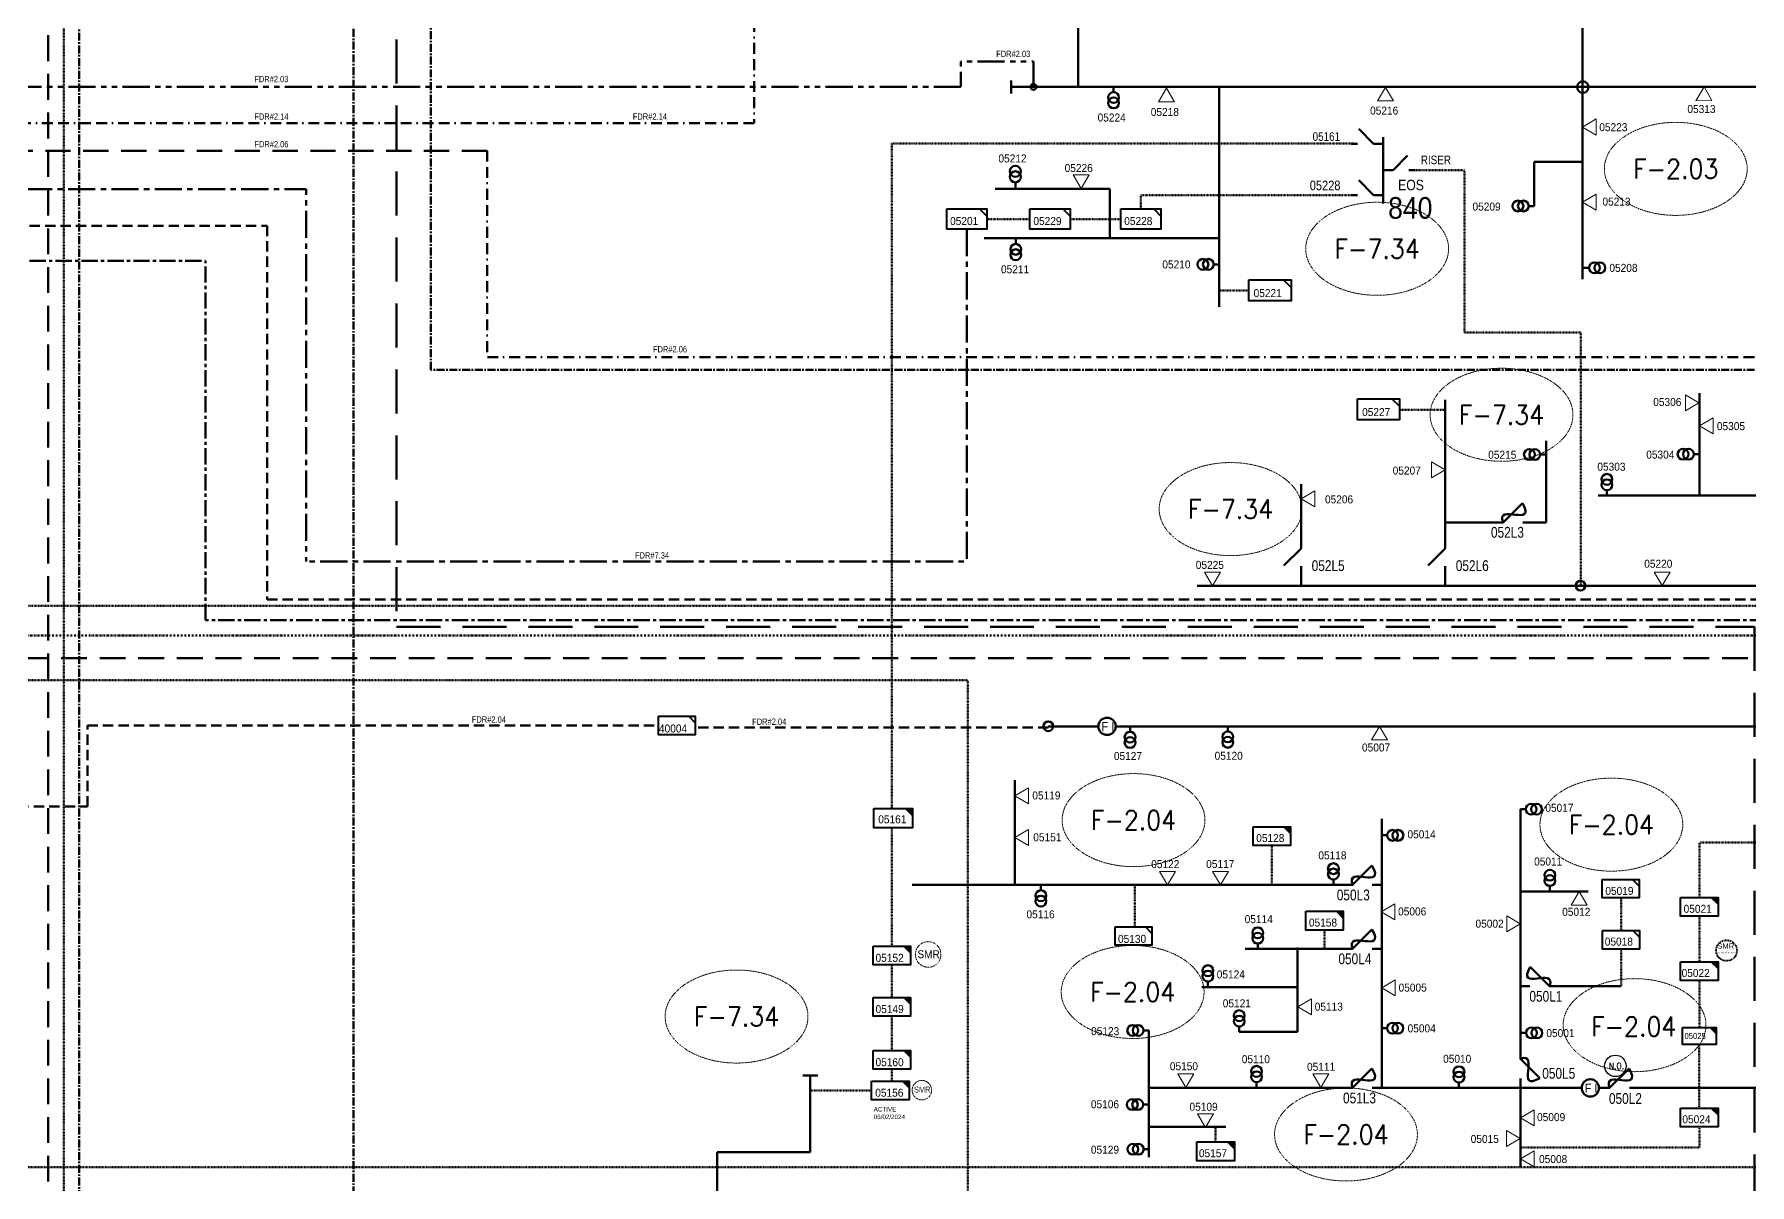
# Model space of a CAD drawing. Header units: metres. Extents: x 65984 to 144644, y -19036 to 23726.
# Drawn here: x 115430 to 116223, y 20932 to 21464 of the extents above; entities that cross this region are included whole.
import ezdxf
from ezdxf.enums import TextEntityAlignment as Align

# ---------------------------------------------------------------- set-up
doc = ezdxf.new("R2010")
doc.units = ezdxf.units.M
doc.header["$MEASUREMENT"] = 0
for name, pattern in [('( Border )', [1.75, 0.5, -0.25, 0.5, -0.25, 0, -0.25]), ('( Center )', [2, 1.25, -0.25, 0.25, -0.25]), ('( Phantom )', [2.5, 1.25, -0.25, 0.25, -0.25, 0.25, -0.25]), ('DGN Style 3', [0.013877, 0, -0.013877]), ('DGN Style 4', [1.6, 0.8, -0.4, 0, -0.4]), ('HIDDEN2', [2381.25, 1587.5, -793.75])]:
    doc.linetypes.add(name, pattern=pattern)
doc.layers.get('0').update_dxf_attribs({"color": 95, "lineweight": 40})
for name, color, linetype, lineweight in [('d_eos', 111, 'Continuous', 40), ('d_eos no', 121, 'Continuous', 40), ('d_fco', 5, 'Continuous', 40), ('d_fco text', 95, 'Continuous', 40), ('d_oh branch', 94, 'Continuous', 40), ('d_switch', 95, 'Continuous', 40), ('d_tf', 1, 'Continuous', 40), ('d_tf no', 6, 'Continuous', 40), ('d_tf_200', 1, 'Continuous', 40), ('d_ug cable', 95, 'Continuous', 40), ('d_ug main line', 95, 'Continuous', 40), ('d_ug tf', 1, 'Continuous', 40), ('d_unit sub', 7, 'Continuous', 40), ('EARTH FAULT INDICATOR', 95, 'Continuous', 40), ('FDR  1  16', 234, 'Continuous', 40), ('FDR  2  05', 154, 'Continuous', 40), ('fedr no', 95, 'Continuous', 40), ('Level 37', 7, 'Continuous', 0), ('O H MAIN FEEDER', 4, 'Continuous', 100), ('SW N O', 114, 'Continuous', 30)]:
    doc.layers.add(name, color=color, linetype=linetype, lineweight=lineweight)
doc.styles.add('NASKHF', font='naskhf.shx', dxfattribs={"height": 8})
doc.styles.get("Standard").update_dxf_attribs({"font": 'txt.shx'})
doc.styles.add('Style-Andalus', font='andlso.ttf')
doc.styles.add('Style-Arial', font='arial.ttf')
doc.styles.add('Style-ENGINEERING', font='ENGINEERING.shx')
doc.styles.add('Style-msdefault', font='msdefault.shx')
doc.styles.add('Style-STANDARD', font='STANDARD.shx')

# ---------------------------------------------------------------- blocks, each defined once
blk = doc.blocks.new('TF_8')
at = {"color": 0, "linetype": 'ByBlock', "lineweight": -2}
blk.add_line((6.3, 4.95), (9.9, 1.35), dxfattribs=at)
blk.add_3dface([(-10.1, 4.95), (9.9, 4.95), (9.9, -5.05), (-10.1, -5.05)], dxfattribs=at)
blk = doc.blocks.new('FUSE01')
at = {"color": 0, "linetype": 'ByBlock', "lineweight": -2}
blk.add_line((0, -17.15), (0, -22.55), dxfattribs=at)
at = {"color": 0, "linetype": 'ByBlock', "lineweight": -2, "flags": 128}
blk.add_lwpolyline([(0, 0.05), (0, -5.75), (-11.2, -16.95)], dxfattribs=at)
at = {"color": 0, "linetype": 'ByBlock', "lineweight": -2}
blk.add_open_spline([(-11.2, -16.95), (3.4, -25.35), (-11.6, -1.35), (0, -5.75)], degree=3, dxfattribs=at)
blk = doc.blocks.new('TFU_23')
at = {"layer": 'd_tf_200', "color": 6, "linetype": 'Continuous', "lineweight": 53}
blk.add_line((0, 10), (0, 0), dxfattribs=at)
for centre in [(0, 30), (0, 20)]:
    blk.add_circle(centre, 10, dxfattribs=at)
blk = doc.blocks.new('exist.us-1000kva')
at = {"color": 0, "linetype": 'ByBlock', "lineweight": -2, "flags": 128}
blk.add_lwpolyline([(40, 12.9), (32.8, 20), (40, 20)], close=True, dxfattribs=at)
at = {"color": 0, "linetype": 'ByBlock', "lineweight": -2, "extrusion": (0, 0, -1)}
blk.add_solid([(-40, 12.9), (-32.8, 20), (-40, 20)], dxfattribs=at)
at = {"color": 0, "linetype": 'ByBlock', "lineweight": -2, "xscale": 2, "yscale": 2}
blk.add_blockref('TF_8', (20.2, 10.1), dxfattribs=at)
blk = doc.blocks.new('TFU_46')
at = {"layer": 'd_tf_200', "color": 4, "linetype": 'Continuous', "lineweight": 53}
blk.add_line((0, 10), (0, 0), dxfattribs=at)
at = {"layer": 'd_tf_200', "color": 4, "linetype": 'Continuous', "lineweight": 53, "extrusion": (0, 0, -1)}
for centre in [(0, 30), (0, 20)]:
    blk.add_circle(centre, 10, dxfattribs=at)
blk = doc.blocks.new('TFU_43')
at = {"layer": 'd_tf_200', "color": 121, "linetype": 'Continuous', "lineweight": 53}
blk.add_line((0, 10), (0, 0), dxfattribs=at)
for centre in [(0, 30), (0, 20)]:
    blk.add_circle(centre, 10, dxfattribs=at)
blk = doc.blocks.new('*U787')
at = {"layer": 'd_fco', "color": 121, "linetype": 'Continuous', "lineweight": 100}
for p, q in [((-8.3, 8.2), (-15.7, 8.2)), ((-8.3, 8.2), (7.9, -8.1)), ((15.7, 8.2), (8.3, 8.2))]:
    blk.add_line(p, q, dxfattribs=at)
blk = doc.blocks.new('*U906')
at = {"layer": 'EARTH FAULT INDICATOR', "color": 2, "linetype": 'Continuous', "lineweight": 100}
blk.add_circle((0.02, 0.13), 4, dxfattribs=at)
at = {"layer": 'EARTH FAULT INDICATOR', "color": 2, "lineweight": 140, "style": 'Style-Andalus', "width": 0.9}
blk.add_text('F I', height=4.234, dxfattribs=at).set_placement((-2.61, 2.11), align=Align.TOP_LEFT)
blk = doc.blocks.new('*U892')
at = {"layer": 'SW N O', "color": 3}
blk.add_circle((0, 0), 16.8, dxfattribs=at)
at = {"layer": 'SW N O', "color": 3, "style": 'Style-STANDARD'}
blk.add_text('N.O.', height=9.6, dxfattribs=at).set_placement((1.7, -0.2), align=Align.MIDDLE_CENTER)
blk = doc.blocks.new('TRA1_82')
at = {"layer": 'd_tf', "color": 6, "linetype": 'Continuous', "lineweight": 0, "ltscale": 0.00033988, "extrusion": (0, 0, -1), "flags": 128}
blk.add_lwpolyline([(-10, -17), (0, 0), (10, -17)], close=True, dxfattribs=at)
blk = doc.blocks.new('TRA1_81')
at = {"layer": 'd_tf', "color": 6, "linetype": 'Continuous', "lineweight": 0, "ltscale": 0.00033988, "xscale": 1.000046566207833, "yscale": 1.000046566207833, "zscale": 1.000046566207833, "rotation": 180}
blk.add_blockref('TRA1_82', (0, 0), dxfattribs=at)
blk = doc.blocks.new('TRA1_84')
at = {"layer": 'd_tf', "color": 6, "linetype": 'Continuous', "lineweight": 0, "ltscale": 0.00033988, "extrusion": (0, 0, -1), "flags": 128}
blk.add_lwpolyline([(-10, -17), (0, 0), (10, -17)], close=True, dxfattribs=at)
blk = doc.blocks.new('TRA1_83')
at = {"layer": 'd_tf', "color": 6, "linetype": 'Continuous', "lineweight": 0, "ltscale": 0.00033988, "xscale": 1.000046566207833, "yscale": 1.000046566207833, "zscale": 1.000046566207833, "rotation": 180}
blk.add_blockref('TRA1_84', (0, 0), dxfattribs=at)
blk = doc.blocks.new('TRA1_86')
at = {"layer": 'd_tf', "color": 6, "linetype": 'Continuous', "lineweight": 0, "ltscale": 0.00033988, "extrusion": (0, 0, -1), "flags": 128}
blk.add_lwpolyline([(-10, -17), (0, 0), (10, -17)], close=True, dxfattribs=at)
blk = doc.blocks.new('TRA1_85')
at = {"layer": 'd_tf', "color": 6, "linetype": 'Continuous', "lineweight": 0, "ltscale": 0.00033988, "xscale": 1.000046566207833, "yscale": 1.000046566207833, "zscale": 1.000046566207833, "rotation": 180}
blk.add_blockref('TRA1_86', (0, 0), dxfattribs=at)
blk = doc.blocks.new('TRA1_88')
at = {"layer": 'd_tf', "color": 6, "linetype": 'Continuous', "lineweight": 0, "ltscale": 0.00033988, "extrusion": (0, 0, -1), "flags": 128}
blk.add_lwpolyline([(-10, -17), (0, 0), (10, -17)], close=True, dxfattribs=at)
blk = doc.blocks.new('TRA1_87')
at = {"layer": 'd_tf', "color": 6, "linetype": 'Continuous', "lineweight": 0, "ltscale": 0.00033988, "xscale": 1.000046566207833, "yscale": 1.000046566207833, "zscale": 1.000046566207833, "rotation": 180}
blk.add_blockref('TRA1_88', (0, 0), dxfattribs=at)
blk = doc.blocks.new('TRA1_94')
at = {"layer": 'd_tf', "color": 6, "linetype": 'Continuous', "lineweight": 0, "ltscale": 0.00033988, "extrusion": (0, 0, -1), "flags": 128}
blk.add_lwpolyline([(-10, -17), (0, 0), (10, -17)], close=True, dxfattribs=at)
blk = doc.blocks.new('TRA1_93')
at = {"layer": 'd_tf', "color": 6, "linetype": 'Continuous', "lineweight": 0, "ltscale": 0.00033988, "xscale": 1.000046566207833, "yscale": 1.000046566207833, "zscale": 1.000046566207833, "rotation": 180}
blk.add_blockref('TRA1_94', (0, 0), dxfattribs=at)
blk = doc.blocks.new('TRA1_204')
at = {"layer": 'd_tf', "color": 121, "linetype": 'Continuous', "lineweight": 0, "ltscale": 0.00031041, "flags": 128}
blk.add_lwpolyline([(10, -17), (0, 0), (-10, -17)], close=True, dxfattribs=at)
blk = doc.blocks.new('TRA1_203')
at = {"layer": 'd_tf', "color": 121, "linetype": 'Continuous', "lineweight": 0, "ltscale": 0.00031041, "xscale": 1.000046566207833, "yscale": 1.000046566207833, "zscale": 1.000046566207833, "rotation": 180}
blk.add_blockref('TRA1_204', (0, 0), dxfattribs=at)
blk = doc.blocks.new('TRA1_228')
at = {"layer": 'd_tf', "color": 4, "linetype": 'Continuous', "lineweight": 0, "ltscale": 0.00031041, "extrusion": (0, 0, -1), "flags": 128}
blk.add_lwpolyline([(-10, -17), (0, 0), (10, -17)], close=True, dxfattribs=at)
blk = doc.blocks.new('TRA1_227')
at = {"layer": 'd_tf', "color": 4, "linetype": 'Continuous', "lineweight": 0, "ltscale": 0.00031041, "xscale": 1.000046566207833, "yscale": 1.000046566207833, "zscale": 1.000046566207833, "rotation": 180}
blk.add_blockref('TRA1_228', (0, 0), dxfattribs=at)
blk = doc.blocks.new('TRA1_90')
at = {"layer": 'd_tf', "color": 6, "linetype": 'Continuous', "lineweight": 0, "ltscale": 0.00031041, "flags": 128}
blk.add_lwpolyline([(10, -17), (0, 0), (-10, -17)], close=True, dxfattribs=at)
blk = doc.blocks.new('TRA1_89')
at = {"layer": 'd_tf', "color": 6, "linetype": 'Continuous', "lineweight": 0, "ltscale": 0.00031041, "xscale": 1.000046566207833, "yscale": 1.000046566207833, "zscale": 1.000046566207833, "rotation": 180}
blk.add_blockref('TRA1_90', (0, 0), dxfattribs=at)
blk = doc.blocks.new('TRA1_236')
at = {"layer": 'd_tf', "color": 4, "linetype": 'Continuous', "lineweight": 0, "ltscale": 0.00031021, "flags": 128}
blk.add_lwpolyline([(9.2, -16.9), (0, 0.1), (-10.8, -16.9)], close=True, dxfattribs=at)
blk = doc.blocks.new('TRA1_235')
at = {"layer": 'd_tf', "color": 4, "linetype": 'Continuous', "lineweight": 0, "ltscale": 0.00031021, "xscale": 1.0000584026721, "yscale": 1.000058245312021, "zscale": 1.0000584026721, "rotation": 180.0000949812189}
blk.add_blockref('TRA1_236', (0, 0), dxfattribs=at)
blk = doc.blocks.new('*U3828')
at = {"color": 2, "linetype": 'DGN Style 3'}
blk.add_circle((0, 0), 40.1, dxfattribs=at)
at = {"color": 1, "style": 'Style-ENGINEERING', "width": 1.09375}
blk.add_text('SMR', height=20.04, dxfattribs=at).set_placement((29.5, 7.3), align=Align.RIGHT)
at = {"color": 7, "true_color": 0xffffff, "insert": (-35.1, -5.1), "char_height": 5.833, "width": 324.554, "attachment_point": 1}
blk.add_mtext('\\fCalibri|b0|i0|c178178|p39;ACTIVE 18.09.2023\\P', dxfattribs=at)

msp = doc.modelspace()

# ---------------------------------------------------------------- linework, layer by layer
at = {"layer": 'd_eos', "color": 7, "linetype": 'Continuous', "lineweight": 211, "ltscale": 0.625574}
for p, q in [((116041.75, 21413.09), (116038.98, 21413.09)), ((116049.05, 21413.09), (116042.39, 21419.95)), ((116053.6, 21413.09), (116049.05, 21413.09)), ((116053.6, 21416.09), (116053.6, 21385.49)), ((116058.16, 21400.79), (116064.82, 21407.65)), ((116053.6, 21400.79), (116058.16, 21400.79)), ((116065.45, 21400.79), (116068.22, 21400.79)), ((116041.75, 21389.28), (116038.98, 21389.28)), ((116049.05, 21389.28), (116042.39, 21396.15)), ((116053.6, 21389.28), (116049.05, 21389.28))]:
    msp.add_line(p, q, dxfattribs=at)
at = {"layer": 'd_oh branch', "color": 4, "linetype": 'Continuous', "lineweight": 100}
for p, q in [((115912.6, 21439.35), (115912.6, 21574.1)), ((116145.78, 21526.62), (116145.78, 21350.49)), ((115977.74, 21439.35), (115977.74, 21337.68)), ((116123.37, 21404.66), (116123.37, 21384.28)), ((116123.37, 21404.66), (116145.78, 21404.66)), ((115927.17, 21392.27), (115874.13, 21392.27)), ((115927.17, 21369.35), (115927.17, 21392.27)), ((115869.15, 21369.35), (115977.74, 21369.35))]:
    msp.add_line(p, q, dxfattribs=at)
at = {"layer": 'd_oh branch', "color": 121, "linetype": 'Continuous', "lineweight": 100}
for p, q in [((116082.26, 21294.74), (116082.26, 21227.84)), ((116128.93, 21275.79), (116128.93, 21238)), ((116015.63, 21255.75), (116015.63, 21228.09)), ((116106.4, 21238), (116082.26, 21237.98)), ((116120.77, 21238), (116128.93, 21238)), ((116015.63, 21215.89), (116015.63, 21208.77)), ((116082.26, 21215.89), (116082.26, 21208.77))]:
    msp.add_line(p, q, dxfattribs=at)
at = {"layer": 'd_oh branch', "color": 6, "linetype": 'Continuous', "lineweight": 100}
for p, q in [((116199.73, 21297.7), (116199.73, 21250.41)), ((116152.96, 21250.41), (116272.54, 21250.41)), ((115883.29, 21070.47), (115883.29, 21118.92)), ((116116.98, 21105.48), (116116.98, 20994.71)), ((116052.87, 21101.02), (116052.87, 20976.63)), ((115835.77, 21070.47), (116034.71, 21070.47)), ((116116.98, 21067.47), (116148.28, 21067.47)), ((116035.35, 21040.95), (115989.73, 21040.95)), ((116013.9, 21040.95), (116013.9, 21002.51)), ((116133.77, 21023.64), (116163.53, 21023.64)), ((116013.9, 21023.27), (115969.66, 21023.27)), ((115945.27, 20944.63), (115945.27, 21003.18)), ((116013.9, 21002.51), (115987, 21002.51)), ((116034.8, 20976.63), (115945.27, 20976.63)), ((116145.34, 20976.63), (116052.87, 20976.63)), ((116116.98, 20976.63), (116116.98, 20940.08)), ((116154.88, 20976.63), (116153.34, 20976.63)), ((115945.27, 20958.63), (115980.76, 20958.63))]:
    msp.add_line(p, q, dxfattribs=at)
at = {"layer": 'd_oh branch', "color": 174, "linetype": 'Continuous', "lineweight": 100}
msp.add_line((116235.18, 20976.63), (116170.67, 20976.63), dxfattribs=at)
at = {"layer": 'd_ug cable', "color": 3, "linetype": '( Border )', "lineweight": 140, "ltscale": 10}
msp.add_line((115762.79, 21547.64), (115762.79, 21422.54), dxfattribs=at)
at = {"layer": 'd_ug cable', "color": 4, "linetype": '( Phantom )', "lineweight": 158, "ltscale": 10}
msp.add_line((115858.32, 21439.31), (113909.64, 21439.31), dxfattribs=at)
at = {"layer": 'd_ug cable', "color": 121, "linetype": 'DGN Style 3', "lineweight": 100}
for p, q in [((115870.33, 21378.27), (115890.29, 21378.27)), ((115908.85, 21378.27), (115932.29, 21378.27)), ((116061.13, 21290.06), (116082.26, 21290.06))]:
    msp.add_line(p, q, dxfattribs=at)
at = {"layer": 'd_ug cable', "color": 4, "linetype": 'DGN Style 3', "lineweight": 100}
msp.add_line((115991.52, 21345.15), (115977.74, 21345.15), dxfattribs=at)
at = {"layer": 'd_ug cable', "color": 6, "linetype": 'HIDDEN2', "lineweight": 158, "ltscale": 0.003}
msp.add_line((115898.76, 21143.24), (115735.57, 21143.24), dxfattribs=at)
at = {"layer": 'd_ug cable', "color": 6, "linetype": 'DGN Style 3', "lineweight": 100}
for p, q in [((116002.1, 21070.47), (116002.1, 21088.65)), ((115938.73, 21051.13), (115938.73, 21070.47)), ((116163.53, 21049.32), (116163.53, 21064.5)), ((116026.45, 21040.95), (116026.45, 21049.58)), ((116163.53, 21023.64), (116163.53, 21040.77)), ((115975.99, 20958.63), (115975.99, 20951.67))]:
    msp.add_line(p, q, dxfattribs=at)
at = {"layer": 'd_ug cable', "color": 206, "linetype": 'DGN Style 3', "lineweight": 100, "flags": 128}
msp.add_lwpolyline([(116176.39, 20628.22), (116176.39, 20750.68), (116176.22, 20750.68), (116176.22, 20751.88), (115709.1, 20751.88), (115709.1, 20898.3), (115443.65, 20898.3), (115443.65, 22367.11), (125153.08, 22367.11), (125153.08, 21679.5), (125516.2, 21679.5), (125516.2, 21661.2)], dxfattribs=at)
at = {"layer": 'd_ug cable', "color": 34, "linetype": 'HIDDEN2', "lineweight": 158, "ltscale": 0.003}
msp.add_lwpolyline([(113510.51, 21463.35), (113969.35, 21463.35), (113969.35, 21375.17), (114084.78, 21375.17), (114084.78, 21375.17), (115537.62, 21375.17), (115537.62, 21202.34), (117065.97, 21202.34), (117065.97, 20844.71), (117152.27, 20844.71)], dxfattribs=at)
at = {"layer": 'd_ug cable', "color": 3, "linetype": '( Border )', "lineweight": 140, "ltscale": 10, "flags": 128}
msp.add_lwpolyline([(115762.79, 21422.54), (113867.77, 21422.54)], dxfattribs=at)
at = {"layer": 'd_ug cable', "color": 121, "linetype": 'DGN Style 3', "lineweight": 100, "flags": 128}
for points in [[(115826.43, 21105.83), (115826.43, 21413.21), (116040.37, 21413.21)], [(116068.43, 21400.79), (116091.21, 21400.79), (116091.21, 21325.74), (116144.89, 21325.74), (116144.89, 21208.77)], [(115941.57, 21382.91), (115941.57, 21389.28), (116040.37, 21389.28)], [(115826.43, 21042.18), (115826.43, 21097.21)], [(115826.43, 21018.49), (115826.43, 21033.49)], [(115826.43, 20993.93), (115826.43, 21009.8)], [(115826.43, 20979.82), (115826.43, 20985.24)], [(115788.73, 20975.48), (115817.06, 20975.48)]]:
    msp.add_lwpolyline(points, dxfattribs=at)
at = {"layer": 'd_ug cable', "color": 1, "linetype": '( Border )', "lineweight": 140, "ltscale": 10, "flags": 128}
msp.add_lwpolyline([(115639.3, 21409.78), (115639.3, 21314.4), (117022.33, 21314.4)], dxfattribs=at)
at = {"layer": 'd_ug cable', "color": 121, "linetype": '( Center )', "lineweight": 158, "ltscale": 10, "flags": 128}
for points in [[(113684.05, 21173.61), (113733.43, 21173.61), (113733.43, 21245.81), (114065.13, 21245.81), (114065.13, 21391.99), (115555.7, 21391.99), (115555.7, 21219.98)], [(115861.05, 21373.63), (115861.05, 21219.98), (115555.7, 21219.98)]]:
    msp.add_lwpolyline(points, dxfattribs=at)
at = {"layer": 'd_ug cable', "color": 98, "linetype": 'DGN Style 3', "lineweight": 100, "flags": 128}
msp.add_lwpolyline([(115070.56, 20302.1), (115070.56, 20421.55), (115070.56, 20421.55), (115070.56, 21199.49), (117041.46, 21199.49), (117041.46, 20760.33), (117244.58, 20760.33), (117244.58, 20697.56), (117268.76, 20697.56), (117268.76, 20639.66)], dxfattribs=at)
at = {"layer": 'd_ug cable', "color": 18, "linetype": 'DGN Style 3', "lineweight": 106, "flags": 128}
msp.add_lwpolyline([(117435, 20797.88), (117435, 20898), (115861.62, 20898), (115861.62, 21165.14), (114630.75, 21165.14), (114630.75, 20457.01), (114630.75, 20457.01), (114630.75, 20280.61)], dxfattribs=at)
at = {"layer": 'd_ug cable', "color": 6, "linetype": 'HIDDEN2', "lineweight": 158, "ltscale": 0.003}
msp.add_lwpolyline([(113686.66, 21124.19), (113686.66, 21106.66), (115454.58, 21106.66), (115454.58, 21144.13), (115454.58, 21144.13), (115454.58, 21144.13), (115718.5, 21144.13)], dxfattribs=at)
at = {"layer": 'd_ug cable', "color": 6, "linetype": 'DGN Style 3', "lineweight": 100, "flags": 128}
for points in [[(116199.74, 21064.47), (116199.74, 21090.12), (116235.18, 21090.12)], [(116199.74, 21034.77), (116199.74, 21055.95)], [(116199.74, 21004.66), (116199.74, 21026.26)], [(116199.68, 20967.31), (116199.62, 20996.78)], [(116116.98, 20949.1), (116199.74, 20949.1), (116199.74, 20958.62)]]:
    msp.add_lwpolyline(points, dxfattribs=at)
at = {"layer": 'd_ug cable', "color": 1, "linetype": 'DGN Style 3', "lineweight": 100, "flags": 128}
msp.add_lwpolyline([(114941.5, 20020.61), (114941.5, 19918.63), (115230.84, 19918.63), (115230.84, 20940), (117130.69, 20940), (117130.69, 20954.49)], dxfattribs=at)
at = {"layer": 'd_ug cable', "color": 2, "linetype": 'DGN Style 3', "lineweight": 13}
msp.add_circle((115843.22, 21038.32), 5.91, dxfattribs=at)
at = {"layer": 'd_ug cable', "color": 1, "linetype": 'DGN Style 3', "lineweight": 13}
msp.add_circle((115840.31, 20975.59), 4.49, dxfattribs=at)
at = {"layer": 'd_ug main line', "color": 36, "linetype": 'HIDDEN2', "lineweight": 70, "ltscale": 0.0075}
msp.add_lwpolyline([(125386.09, 22374.01), (115436.35, 22374.01), (115436.35, 20892.06), (115702.37, 20892.06), (115702.37, 20746.44), (116184.6, 20746.44), (116184.6, 20578.3), (116242, 20578.3), (116242, 20553.61)], dxfattribs=at)
at = {"layer": 'd_ug main line', "color": 174, "linetype": '( Center )', "lineweight": 140, "ltscale": 2.94, "flags": 128}
msp.add_lwpolyline([(125145.17, 22359.87), (115450.76, 22359.87), (115450.76, 20910.03), (116755.35, 20910.03), (116755.35, 20829.41)], dxfattribs=at)
at = {"layer": 'd_ug main line', "color": 18, "linetype": '( Center )', "lineweight": 200, "ltscale": 2.94, "flags": 128}
msp.add_lwpolyline([(117507.99, 20864.2), (117516.68, 20864.2), (117516.68, 20905.53), (115577.6, 20905.52), (115577.6, 21183.12), (115577.6, 21183.12), (115577.6, 21601.34), (113510.51, 21601.34)], dxfattribs=at)
at = {"layer": 'd_ug main line', "color": 171, "linetype": '( Center )', "lineweight": 158, "ltscale": 2.94, "flags": 128}
for points in [[(115613.31, 21308.54), (115613.31, 21532.17), (114010, 21532.17)], [(116872.1, 21308.54), (115613.31, 21308.54)]]:
    msp.add_lwpolyline(points, dxfattribs=at)
at = {"layer": 'd_ug main line', "color": 95, "linetype": 'HIDDEN2', "lineweight": 158, "ltscale": 0.012803}
for points in [[(113985.49, 21522.16), (115597.43, 21522.16), (115597.43, 21191.8)], [(115597.43, 21189.7), (116225.19, 21189.7), (116225.19, 20915.33), (117657.88, 20915.33), (117657.88, 20950.51), (117657.88, 20950.51), (117657.88, 21086.69)]]:
    msp.add_lwpolyline(points, dxfattribs=at)
at = {"layer": 'd_ug main line', "color": 4, "linetype": '( Phantom )', "lineweight": 158, "ltscale": 10, "flags": 128}
msp.add_lwpolyline([(115891.86, 21439.35), (115891.86, 21451.06), (115858.32, 21451.06), (115858.32, 21439.31)], dxfattribs=at)
at = {"layer": 'd_ug main line', "color": 1, "linetype": 'HIDDEN2', "lineweight": 140, "ltscale": 0.00735}
msp.add_lwpolyline([(115639.3, 21409.78), (114047.91, 21409.78)], dxfattribs=at)
at = {"layer": 'd_ug main line', "color": 121, "linetype": 'HIDDEN2', "lineweight": 70, "ltscale": 0.0075}
msp.add_lwpolyline([(115103.01, 20185.04), (115103.01, 21132.96), (115103.01, 21132.96), (115103.01, 21175.28), (117037.37, 21175.28), (117037.37, 21247.99), (117101.6, 21247.99)], dxfattribs=at)
at = {"layer": 'd_ug tf', "color": 11, "linetype": 'DGN Style 4', "lineweight": 106, "flags": 128}
msp.add_lwpolyline([(116814.44, 21121.3), (116814.44, 21185.75), (114897.84, 21185.75), (114897.84, 20433.49), (114897.84, 20433.49), (114897.84, 20185.04)], dxfattribs=at)
at = {"layer": 'FDR  1  16', "color": 9, "linetype": '( Center )', "lineweight": 158, "ltscale": 6, "flags": 128}
for points in [[(116402.45, 21368.93), (116402.45, 21192.85), (115509.14, 21192.85)], [(115509.14, 21192.85), (115509.14, 21359), (113966.64, 21359), (113966.64, 21327.39)]]:
    msp.add_lwpolyline(points, dxfattribs=at)
at = {"layer": 'FDR  2  05', "color": 6, "linetype": 'Continuous', "lineweight": 53}
msp.add_point((116013.9, 21040.95), dxfattribs=at)
at = {"layer": 'fedr no', "color": 82, "linetype": 'DGN Style 3', "lineweight": 13, "true_color": 0x1dc70e}
for centre in [(116188.84, 21401.45), (116050.78, 21364.51), (116108.3, 21287.79), (115983.02, 21244.2), (115938.16, 21100.42), (116159.07, 21098.33), (115937.75, 21020.98), (115754.63, 21009.63), (116169.79, 21005.64), (116036.37, 20955.11)]:
    msp.add_ellipse(centre, major_axis=(33.02, 0), ratio=0.651175, dxfattribs=at)
at = {"layer": 'O H MAIN FEEDER', "color": 4, "lineweight": 211, "ltscale": 30}
for p, q in [((115881.64, 21436.35), (115881.64, 21442.35)), ((116368.71, 21439.35), (115881.64, 21439.35))]:
    msp.add_line(p, q, dxfattribs=at)
at = {"layer": 'O H MAIN FEEDER', "color": 121, "lineweight": 211, "ltscale": 0.003}
msp.add_line((116336.13, 21208.77), (115967.52, 21208.77), dxfattribs=at)
at = {"layer": 'O H MAIN FEEDER', "color": 6, "lineweight": 211, "ltscale": 0.488306}
for p, q in [((115898.76, 21143.77), (115921.93, 21143.77)), ((115929.93, 21143.77), (116235.18, 21143.77))]:
    msp.add_line(p, q, dxfattribs=at)
at = {"layer": 'O H MAIN FEEDER', "color": 121, "lineweight": 211, "ltscale": 0.488306}
for p, q in [((115785.23, 20982.4), (115792.23, 20982.4)), ((115788.73, 20946.86), (115788.73, 20982.4)), ((115745.63, 20895.33), (115745.63, 20946.86)), ((115788.73, 20946.86), (115745.63, 20946.86))]:
    msp.add_line(p, q, dxfattribs=at)
at = {"layer": 'O H MAIN FEEDER', "color": 4, "lineweight": 211, "ltscale": 0.498271}
msp.add_circle((115891.88, 21439.35), 1.34, dxfattribs=at)
at = {"layer": 'O H MAIN FEEDER', "color": 4, "lineweight": 211, "ltscale": 0.488306}
msp.add_circle((116145.85, 21439.25), 2.66, dxfattribs=at)
at = {"layer": 'O H MAIN FEEDER', "color": 121, "lineweight": 211, "ltscale": 0.488306}
msp.add_circle((116144.82, 21208.8), 2.21, dxfattribs=at)
at = {"layer": 'O H MAIN FEEDER', "color": 6, "lineweight": 211, "ltscale": 0.488306}
msp.add_circle((115898.76, 21143.8), 2.21, dxfattribs=at)

# ---------------------------------------------------------------- block references
at = {"color": 1, "xscale": 0.12, "yscale": 0.12, "zscale": 0.12}
msp.add_blockref('*U3828', (116212.32, 21040.13), dxfattribs=at)
at = {"layer": 'd_fco', "color": 121, "linetype": 'Continuous', "lineweight": 100}
for name, p, xscale, yscale, zscale, rotation in [('FUSE01', (116104.38, 21238), 0.8, -0.8000000000000002, 0.1205302691593963, 270.0000849144932), ('*U787', (116011.64, 21221.91), 0.4899999999999999, 0.4899999999999999, 0.4899999999999999, 270), ('*U787', (116078.26, 21221.91), 0.4899999999999999, 0.4899999999999999, 0.4899999999999999, 270)]:
    msp.add_blockref(name, p, dxfattribs=dict(at, xscale=xscale, yscale=yscale, zscale=zscale, rotation=rotation))
at = {"layer": 'd_fco', "color": 6, "linetype": 'Continuous', "lineweight": 100, "xscale": 0.8}
for p, yscale, zscale, rotation in [((116034.83, 21070.47), -0.8, 0.4267622666565712, 269.9999999999999), ((116034.83, 21040.95), -0.8, 0.4267622666565712, 269.9999999999999), ((116135.07, 21023.64), 0.8, 0.1205302691593963, 269.9998055103212), ((116116.98, 20994.67), -0.8, 0.4267622666565712, 180), ((116034.83, 20976.63), -0.8, 0.4267622666565712, 269.9999999999999), ((116153.67, 20976.63), -0.8, 0.4267622666565712, 269.9999999999999)]:
    msp.add_blockref('FUSE01', p, dxfattribs=dict(at, yscale=yscale, zscale=zscale, rotation=rotation))
at = {"layer": 'd_tf', "color": 4, "linetype": 'Continuous', "lineweight": 0, "ltscale": 0.00031041, "xscale": 0.37, "yscale": 0.37, "zscale": 0.37}
for p, rotation in [((115953.43, 21438.76), 180), ((116054.67, 21439.12), 180), ((116145.79, 21420.8), 269.9999999999999), ((116145.79, 21386.1), 269.9999999999999)]:
    msp.add_blockref('TRA1_227', p, dxfattribs=dict(at, rotation=rotation))
at = {"layer": 'd_tf', "color": 4, "linetype": 'Continuous', "lineweight": 0, "ltscale": 0.00031021, "xscale": 0.3701317258283088, "yscale": 0.3701658824832781, "zscale": 0.3701317258283088, "rotation": 181.4224664284483}
msp.add_blockref('TRA1_235', (116201.99, 21439.26), dxfattribs=at)
at = {"layer": 'd_tf', "color": 4, "linetype": 'Continuous', "lineweight": 0, "ltscale": 0.00031041, "extrusion": (0, 0, -1), "xscale": 0.37, "yscale": 0.37, "zscale": 0.37}
msp.add_blockref('TRA1_227', (-115913.99, 21392.38), dxfattribs=at)
at = {"layer": 'd_tf', "color": 6, "linetype": 'Continuous', "lineweight": 0, "ltscale": 0.00031041, "xscale": 0.37, "yscale": 0.37, "zscale": 0.37}
for p, rotation in [((116199.56, 21293.31), 89.99999999999997), ((116199.77, 21282.64), 270.000121606362)]:
    msp.add_blockref('TRA1_89', p, dxfattribs=dict(at, rotation=rotation))
at = {"layer": 'd_tf', "color": 121, "linetype": 'Continuous', "lineweight": 0, "ltscale": 0.00031041, "xscale": 0.37, "yscale": 0.37, "zscale": 0.37, "rotation": 89.99999999999997}
msp.add_blockref('TRA1_203', (116082.25, 21262.4), dxfattribs=at)
at = {"layer": 'd_tf', "color": 121, "linetype": 'Continuous', "lineweight": 0, "ltscale": 0.00031041, "extrusion": (0, 0, -1), "xscale": 0.37, "yscale": 0.37, "zscale": 0.37}
for p, rotation in [((-116015.64, 21248.86), 90.00010781109636), ((-115974.65, 21208.73), 359.9999999999999), ((-116182.59, 21208.81), 359.9999999999999)]:
    msp.add_blockref('TRA1_203', p, dxfattribs=dict(at, rotation=rotation))
at = {"layer": 'd_tf', "color": 6, "linetype": 'Continuous', "lineweight": 0, "ltscale": 0.00033988, "xscale": 0.37, "yscale": 0.37, "zscale": 0.37}
for p, rotation in [((116051.83, 21143.76), 179.9999999999999), ((115883.3, 21111.71), 269.9999999999999), ((115883.3, 21092.36), 269.9999999999999), ((116144.22, 21067.46), 180), ((116052.66, 21058), 270), ((116052.88, 21022.9), 269.9999999999999), ((116014.17, 21014.09), 269.9999999999999), ((116117.13, 20962.8), 269.9999999999999), ((116117.13, 20943.84), 269.9999999999999)]:
    msp.add_blockref('TRA1_83', p, dxfattribs=dict(at, rotation=rotation))
at = {"layer": 'd_tf', "color": 6, "linetype": 'Continuous', "lineweight": 0, "ltscale": 0.00033988, "extrusion": (0, 0, -1)}
for name, p, xscale, yscale, zscale, rotation in [('TRA1_83', (-115953.9, 21070.45), 0.37, 0.37, 0.37, 359.9999999999999), ('TRA1_83', (-115978.32, 21070.45), 0.37, 0.37, 0.37, 359.9999999999999), ('TRA1_87', (-116116.97, 21052.45), 0.3699999999999997, 0.3699999999999997, 0.3699999999999997, 270.0000066780336), ('TRA1_85', (-115971.45, 20958.34), 0.3700000000000001, 0.3700000000000001, 0.3700000000000001, 359.9999437561426), ('TRA1_93', (-116116.83, 20953.32), 0.3700000000000001, 0.3700000000000001, 0.3700000000000001, 270.0000073159424)]:
    msp.add_blockref(name, p, dxfattribs=dict(at, xscale=xscale, yscale=yscale, zscale=zscale, rotation=rotation))
at = {"layer": 'd_tf', "color": 6, "linetype": 'Continuous', "lineweight": 0, "ltscale": 0.00033988, "extrusion": (0, 0, -1), "xscale": 0.37, "yscale": 0.37, "zscale": 0.37}
for name, p in [('TRA1_81', (-115962.27, 20976.78)), ('TRA1_83', (-116024.77, 20976.78))]:
    msp.add_blockref(name, p, dxfattribs=at)
at = {"layer": 'd_tf_200', "color": 4, "linetype": 'Continuous', "lineweight": 53, "xscale": 0.25, "yscale": 0.25, "zscale": 0.25}
for p, rotation in [((115928.93, 21439.44), 179.9999999999998), ((116123.37, 21384.28), 89.99999999999984), ((115883.71, 21369.26), 179.9999999999999), ((115977.74, 21357.31), 89.99999999999984), ((116146.24, 21355.73), 269.9999999999998)]:
    msp.add_blockref('TFU_46', p, dxfattribs=dict(at, rotation=rotation))
at = {"layer": 'd_tf_200', "color": 4, "linetype": 'Continuous', "lineweight": 53, "extrusion": (0, 0, -1), "xscale": 0.2560573599939436, "yscale": 0.2560573599939436, "zscale": 0.2560573599939436, "rotation": 359.9999999999999}
msp.add_blockref('TFU_46', (-115883.52, 21392.66), dxfattribs=at)
at = {"layer": 'd_tf_200', "color": 121, "linetype": 'Continuous', "lineweight": 53, "xscale": 0.25, "yscale": 0.25, "zscale": 0.25, "rotation": 89.99999999999984}
msp.add_blockref('TFU_43', (116128.66, 21269.41), dxfattribs=at)
at = {"layer": 'd_tf_200', "color": 6, "linetype": 'Continuous', "lineweight": 53}
for p, xscale, yscale, zscale, rotation in [((116199.69, 21269.57), 0.25, 0.25, 0.25, 90.00001167867917), ((115936.55, 21143.77), 0.25, 0.25, 0.25, 179.9999999999999), ((115981.74, 21143.89), 0.25, 0.25, 0.25, 179.9999999999999), ((116116.98, 21105.48), 0.2500000000000002, 0.2500000000000002, 0.2500000000000002, 270.0000006402663), ((116052.9, 21093.39), 0.25, 0.25, 0.25, 269.9999999999998), ((116030.54, 21070.48), 0.25, 0.25, 0.25, 359.9999999999999), ((116130.63, 21067.47), 0.25, 0.25, 0.25, 359.9999999999998), ((115895.33, 21070.49), 0.25, 0.25, 0.25, 179.9999999999999), ((115995.58, 21040.84), 0.25, 0.25, 0.25, 359.9999999999999), ((115972.54, 21023.32), 0.25, 0.25, 0.25, 359.9999999999999), ((115987, 21002.51), 0.25, 0.25, 0.25, 359.9999999999999), ((116052.87, 21004.23), 0.25, 0.25, 0.25, 269.9999999999998), ((116117.12, 21002.06), 0.25, 0.25, 0.25, 269.9999999999998), ((115945.36, 20948.3), 0.25, 0.25, 0.25, 89.9999999999998)]:
    msp.add_blockref('TFU_23', p, dxfattribs=dict(at, xscale=xscale, yscale=yscale, zscale=zscale, rotation=rotation))
at = {"layer": 'd_tf_200', "color": 6, "linetype": 'Continuous', "lineweight": 53, "extrusion": (0, 0, -1)}
for p, xscale, yscale, zscale, rotation in [((-116157, 21250.41), 0.25, 0.25, 0.25, 359.9999883213206), ((-115945.27, 21003.18), 0.2500000000000001, 0.2500000000000001, 0.2500000000000001, 270.0001871742572), ((-115995.01, 20976.77), 0.25, 0.25, 0.25, 359.9999999999999), ((-116088.61, 20976.61), 0.25, 0.25, 0.25, 359.999999611727), ((-115945.08, 20968.93), 0.25, 0.25, 0.25, 269.9999999999998)]:
    msp.add_blockref('TFU_23', p, dxfattribs=dict(at, xscale=xscale, yscale=yscale, zscale=zscale, rotation=rotation))
at = {"layer": 'd_unit sub', "color": 121, "linetype": 'Continuous', "lineweight": 40, "rotation": 359.9999999999999}
for name, p, xscale, yscale, zscale in [('TF_8', (115861.14, 21378.32), 0.9279782334351736, 0.9279782334351736, 0.4267622666565712), ('TF_8', (115899.66, 21378.32), 0.9279782334351736, 0.9279782334351736, 0.4267622666565712), ('TF_8', (115941.66, 21378.32), 0.9279782334351736, 0.9279782334351736, 0.4267622666565712), ('TF_8', (116051.51, 21290.39), 0.9723409128664323, 0.9723409128664323, 0.4267622666565712), ('exist.us-1000kva', (115818.16, 21096.93), 0.4449723530383759, 0.4449723530383759, 0.3840860399909141), ('exist.us-1000kva', (115817.74, 21033.49), 0.4344008518096042, 0.4344008518096042, 0.4267622666565712), ('exist.us-1000kva', (115817.74, 21009.8), 0.4344008518096042, 0.4344008518096042, 0.4267622666565712), ('exist.us-1000kva', (115817.74, 20985.24), 0.4344008518096042, 0.4344008518096042, 0.4267622666565712)]:
    msp.add_blockref(name, p, dxfattribs=dict(at, xscale=xscale, yscale=yscale, zscale=zscale))
at = {"layer": 'd_unit sub', "color": 4, "linetype": 'Continuous', "lineweight": 40, "xscale": 0.9723409128664323, "yscale": 0.9723409128664323, "zscale": 0.4267622666565712, "rotation": 359.9999999999999}
msp.add_blockref('TF_8', (116001.34, 21345.37), dxfattribs=at)
at = {"layer": 'd_unit sub', "color": 6, "linetype": 'Continuous', "lineweight": 40}
for name, p, xscale, yscale, zscale, rotation in [('TF_8', (115727.12, 21144.17), 0.8535245333131425, 0.8535245333131425, 0.4267622666565712, 359.9999999999999), ('exist.us-1000kva', (115993.42, 21088.65), 0.4344008518096042, 0.4344008518096042, 0.4267622666565712, 359.9999999999999), ('TF_8', (116163.4, 21068.81), 0.8535245333131426, 0.8535245333131426, 0.4267622666565712, 7.315421485037902e-06), ('exist.us-1000kva', (116190.99, 21055.95), 0.4344008518096042, 0.4344008518096042, 0.4267622666565712, 359.9999999999999), ('exist.us-1000kva', (116017.77, 21049.58), 0.4344008518096042, 0.4344008518096042, 0.4267622666565712, 359.9999999999999), ('TF_8', (115938.24, 21046.9), 0.8535245333131425, 0.8535245333131425, 0.4267622666565712, 359.9999999999999), ('TF_8', (116163.62, 21045.1), 0.8535245333131426, 0.8535245333131426, 0.4267622666565712, 7.315421485037902e-06), ('exist.us-1000kva', (116191.92, 20996.77), 0.3909607666286438, 0.3909607666286438, 0.3840860399909141, 359.9999999999999), ('exist.us-1000kva', (116190.99, 20958.62), 0.4344008518096042, 0.4344008518096042, 0.4267622666565712, 359.9999999999999), ('exist.us-1000kva', (115967.38, 20942.98), 0.4344008518096042, 0.4344008518096042, 0.4267622666565712, 359.9999999999999)]:
    msp.add_blockref(name, p, dxfattribs=dict(at, xscale=xscale, yscale=yscale, zscale=zscale, rotation=rotation))
at = {"layer": 'd_unit sub', "color": 2, "linetype": 'Continuous', "lineweight": 40, "xscale": 0.4344008518096042, "yscale": 0.4344008518096042, "zscale": 0.4267622666565712, "rotation": 359.9999999999999}
for p in [(116190.99, 21026.26), (116190.99, 21026.26), (115817.06, 20971.13)]:
    msp.add_blockref('exist.us-1000kva', p, dxfattribs=at)
at = {"layer": 'EARTH FAULT INDICATOR', "color": 2, "linetype": 'Continuous', "lineweight": 100}
for p in [(115925.91, 21143.64), (116149.32, 20976.49)]:
    msp.add_blockref('*U906', p, dxfattribs=at)
at = {"layer": 'SW N O', "color": 3, "xscale": 0.2950694635422144, "yscale": 0.2950694635422144, "zscale": 0.2950694635422144}
msp.add_blockref('*U892', (116160.9, 20986.83), dxfattribs=at)

# ---------------------------------------------------------------- texts
at = {"layer": 'd_eos no', "color": 7, "linetype": 'Continuous', "lineweight": 140, "style": 'Style-Arial', "width": 0.88}
msp.add_text('840', height=10, dxfattribs=at).set_placement((116055.84, 21388.4), align=Align.TOP_LEFT)
at = {"layer": 'd_fco text', "color": 121, "linetype": 'Continuous', "lineweight": 80, "style": 'Style-msdefault', "width": 0.82}
for s, p in [('052L3', (116103.39, 21235.95)), ('052L5', (116020.5, 21220.54)), ('052L6', (116087.13, 21220.54))]:
    msp.add_text(s, height=5, rotation=0.03376, dxfattribs=at).set_placement(p, align=Align.TOP_LEFT)
at = {"layer": 'd_fco text', "color": 6, "linetype": 'Continuous', "lineweight": 80, "style": 'Style-msdefault', "width": 0.82}
for s, p in [('050L3', (116032.13, 21068.32)), ('050L4', (116032.87, 21038.8)), ('050L5', (116127.11, 20985.87)), ('051L3', (116035, 20974.48)), ('050L2', (116157.94, 20974.23))]:
    msp.add_text(s, height=5, dxfattribs=at).set_placement(p, align=Align.TOP_LEFT)
msp.add_text('050L1', height=5, rotation=359.96613, dxfattribs=at).set_placement((116136.42, 21021.49), align=Align.TOP_RIGHT)
at = {"layer": 'd_switch', "color": 2, "linetype": 'Continuous', "lineweight": 30, "style": 'Style-msdefault', "width": 0.857143}
for s, p in [('FDR#2.03', (115874.67, 21456.04)), ('FDR#2.14', (115706.7, 21427.07)), ('FDR#2.06', (115715.98, 21319.52)), ('FDR#7.34', (115707.68, 21224.26)), ('FDR#2.04', (115632.26, 21148.37)), ('FDR#2.04', (115761.86, 21147.38))]:
    msp.add_text(s, height=2.92, dxfattribs=at).set_placement(p, align=Align.TOP_LEFT)
at = {"layer": 'd_switch', "color": 7, "linetype": 'Continuous', "lineweight": 13, "style": 'Style-msdefault', "width": 0.857143}
for s, p in [('FDR#2.03', (115531.68, 21444.43)), ('FDR#2.14', (115531.71, 21427.07)), ('FDR#2.06', (115531.73, 21414.3))]:
    msp.add_text(s, height=2.92, dxfattribs=at).set_placement(p, align=Align.TOP_LEFT)
at = {"layer": 'd_switch', "color": 194, "linetype": 'Continuous', "lineweight": 30, "style": 'Style-ENGINEERING', "width": 0.857143}
for s, height, p in [('05161', 3.983, (116020.95, 21418.38)), ('RISER', 3.983, (116070.96, 21407.59)), ('05228', 4.453, (116019.63, 21396.01))]:
    msp.add_text(s, height=height, dxfattribs=at).set_placement(p, align=Align.TOP_LEFT)
at = {"layer": 'd_tf no', "color": 4, "linetype": 'Continuous', "lineweight": 40, "style": 'Style-msdefault', "width": 0.945946}
for s, p in [('05218', (115946.12, 21429.6)), ('05216', (116047.51, 21430.23)), ('05313', (116194.21, 21430.97)), ('05224', (115921.55, 21427.03)), ('05223', (116153.48, 21422.56)), ('05209', (116094.86, 21385.86)), ('05213', (116154.93, 21388.16)), ('05211', (115876.87, 21356.88)), ('05210', (115951.47, 21359.13)), ('05208', (116158.15, 21357.53)), ('05221', (115993.66, 21345.87))]:
    msp.add_text(s, height=3.7, dxfattribs=at).set_placement(p, align=Align.TOP_LEFT)
for s, p in [('05212', (115875.7, 21404.43)), ('05226', (115906.3, 21399.99))]:
    msp.add_text(s, height=3.7, dxfattribs=at).set_placement(p)
at = {"layer": 'd_tf no', "color": 121, "linetype": 'Continuous', "lineweight": 40, "style": 'Style-msdefault', "width": 0.945946}
for s, p in [('05201', (115853.35, 21379.19)), ('05229', (115891.86, 21379.19)), ('05228', (115933.86, 21379.19)), ('05227', (116043.83, 21290.88)), ('05215', (116102.12, 21271.16)), ('05207', (116057.97, 21263.85)), ('05225', (115966.92, 21220.24)), ('05161', (115820.12, 21102.64)), ('05152', (115818.88, 21038.62)), ('05149', (115818.88, 21014.93)), ('05160', (115818.88, 20990.36))]:
    msp.add_text(s, height=3.7, dxfattribs=at).set_placement(p, align=Align.TOP_LEFT)
at = {"layer": 'd_tf no', "color": 6, "linetype": 'Continuous', "lineweight": 40, "style": 'NASKHF', "width": 0.945946}
for s, p in [('05306', (116191.43, 21295.54)), ('05304', (116188.2, 21271.23)), ('05303', (116165.59, 21265.63)), ('05002', (116109.27, 21054.4))]:
    msp.add_text(s, height=3.7, dxfattribs=at).set_placement(p, align=Align.TOP_RIGHT)
at = {"layer": 'd_tf no', "color": 6, "linetype": 'Continuous', "lineweight": 40, "width": 0.945946}
for s, height, style, p in [('05305', 3.7, 'NASKHF', (116207.84, 21284.38)), ('40004', 3.7, 'Style-msdefault', (115718.75, 21144.64)), ('05007', 3.7, 'NASKHF', (116043.77, 21135.84)), ('05127', 3.7, 'NASKHF', (115929.07, 21131.9)), ('05120', 3.7, 'NASKHF', (115975.65, 21132.01)), ('05017', 3.7, 'NASKHF', (116128.53, 21107.95)), ('05014', 3.7, 'NASKHF', (116064.8, 21095.71)), ('05128', 3.7, 'NASKHF', (115994.88, 21093.99)), ('05118', 3.7, 'NASKHF', (116023.6, 21086)), ('05011', 3.7, 'Style-msdefault', (116123.35, 21083.14)), ('05019', 3.7, 'NASKHF', (116156.28, 21069.56)), ('05116', 3.7, 'NASKHF', (115888.66, 21058.72)), ('05114', 3.7, 'NASKHF', (115989.54, 21056.49)), ('05006', 3.7, 'NASKHF', (116060.47, 21060.07)), ('05012', 3.7, 'NASKHF', (116136.33, 21059.89)), ('05021', 3.7, 'Style-msdefault', (116192.46, 21061.28)), ('05130', 3.7, 'NASKHF', (115930.97, 21047.37)), ('05158', 3.7, 'Style-msdefault', (116019.23, 21054.91)), ('05018', 3.7, 'Style-msdefault', (116156.01, 21046.12)), ('05124', 3.7, 'NASKHF', (115976.63, 21030.95)), ('05005', 3.7, 'NASKHF', (116060.69, 21024.85)), ('05121', 3.7, 'NASKHF', (115979.4, 21017.58)), ('05113', 3.7, 'NASKHF', (116021.92, 21016.04)), ('05123', 3.7, 'NASKHF', (115918.53, 21004.71)), ('05004', 3.7, 'NASKHF', (116064.87, 21006.01)), ('05001', 3.7, 'NASKHF', (116129.02, 21003.81)), ('05025', 2.793, 'Style-msdefault', (116192.87, 21002.03)), ('05150', 3.7, 'NASKHF', (115954.94, 20988.5)), ('05106', 3.7, 'NASKHF', (115918.44, 20970.93)), ('05009', 3.7, 'NASKHF', (116124.7, 20964.99)), ('05015', 3.7, 'NASKHF', (116094.03, 20954.89)), ('05129', 3.7, 'NASKHF', (115918.44, 20949.94)), ('05157', 3.7, 'Style-msdefault', (115968.37, 20948.29)), ('05008', 3.7, 'NASKHF', (116125.63, 20945.6))]:
    msp.add_text(s, height=height, dxfattribs=dict(at, style=style)).set_placement(p, align=Align.TOP_LEFT)
at = {"layer": 'd_tf no', "color": 121, "linetype": 'Continuous', "lineweight": 40, "style": 'Style-msdefault', "width": 0.945946}
msp.add_text('05206', height=3.7, dxfattribs=at).set_placement((116039.67, 21250.52), align=Align.TOP_RIGHT)
msp.add_text('05220', height=3.7, dxfattribs=at).set_placement((116174.25, 21217.07))
at = {"layer": 'd_tf no', "color": 6, "linetype": 'Continuous', "lineweight": 40, "width": 0.945946}
for s, style, p in [('05119', 'NASKHF', (115891.36, 21109.97)), ('05151', 'NASKHF', (115891.8, 21090.63)), ('05122', 'Style-msdefault', (115946.34, 21078.23)), ('05117', 'NASKHF', (115971.74, 21078.29)), ('05110', 'NASKHF', (115988.2, 20988.06)), ('05010', 'NASKHF', (116081.28, 20988.25)), ('05111', 'NASKHF', (116018.36, 20984.54)), ('05109', 'NASKHF', (115964.04, 20966.08))]:
    msp.add_text(s, height=3.7, dxfattribs=dict(at, style=style)).set_placement(p)
at = {"layer": 'd_tf no', "color": 1, "linetype": 'Continuous', "lineweight": 40, "style": 'Style-msdefault', "width": 0.945946}
msp.add_text('SMR', height=3.655, dxfattribs=at).set_placement((115838.27, 21040.26), align=Align.TOP_LEFT)
at = {"layer": 'd_tf no', "color": 2, "linetype": 'Continuous', "lineweight": 40, "style": 'Style-msdefault', "width": 0.945946}
for s, p in [('05022', (116191.53, 21031.6)), ('05022', (116191.53, 21031.6)), ('05156', (115818.75, 20976.26))]:
    msp.add_text(s, height=3.7, dxfattribs=at).set_placement(p, align=Align.TOP_LEFT)
at = {"layer": 'd_tf no', "color": 2, "lineweight": 13, "insert": (115836.68, 20977.25), "char_height": 2.7492, "attachment_point": 1, "style": 'NASKHF'}
msp.add_mtext('\\Fmsdefault;\\H1x;\\W0.925;SMR\\P', dxfattribs=at)
at = {"layer": 'd_tf no', "color": 131, "linetype": 'Continuous', "lineweight": 40, "insert": (115818.03, 20967.82), "char_height": 2.1021, "attachment_point": 1, "style": 'NASKHF'}
msp.add_mtext('\\Fmsdefault;\\H1x;\\W0.945946;ACTIVE\\P06/02/2024', dxfattribs=at)
at = {"layer": 'd_tf no', "color": 6, "linetype": 'Continuous', "lineweight": 40, "insert": (116191.89, 20964), "char_height": 3.7, "attachment_point": 1, "style": 'NASKHF'}
msp.add_mtext('\\Fmsdefault;\\H1x;\\W0.945946;05024\\P', dxfattribs=at)
at = {"layer": 'fedr no', "color": 6, "linetype": 'Continuous', "lineweight": 40, "char_height": 8.852, "attachment_point": 5, "style": 'Style-STANDARD'}
for s, insert in [('F-2.03', (116188.84, 21401.45)), ('F-7.34', (116050.78, 21364.51)), ('F-7.34', (116108.3, 21287.79)), ('F-7.34', (115983.02, 21244.2)), ('F-2.04', (115938.16, 21100.42)), ('F-2.04', (116159.07, 21098.33)), ('F-2.04', (115937.75, 21020.98)), ('F-7.34', (115754.63, 21009.63)), ('F-2.04', (116169.41, 21005.04)), ('F-2.04', (116036.37, 20955.11))]:
    msp.add_mtext(s, dxfattribs=dict(at, insert=insert))
at = {"layer": 'Level 37', "color": 7, "linetype": 'Continuous', "lineweight": 100, "style": 'Style-msdefault', "width": 0.86}
msp.add_text('EOS', height=4.9, rotation=0.00037, dxfattribs=at).set_placement((116072.39, 21396.44), align=Align.TOP_RIGHT)

doc.saveas('drawing.dxf')
